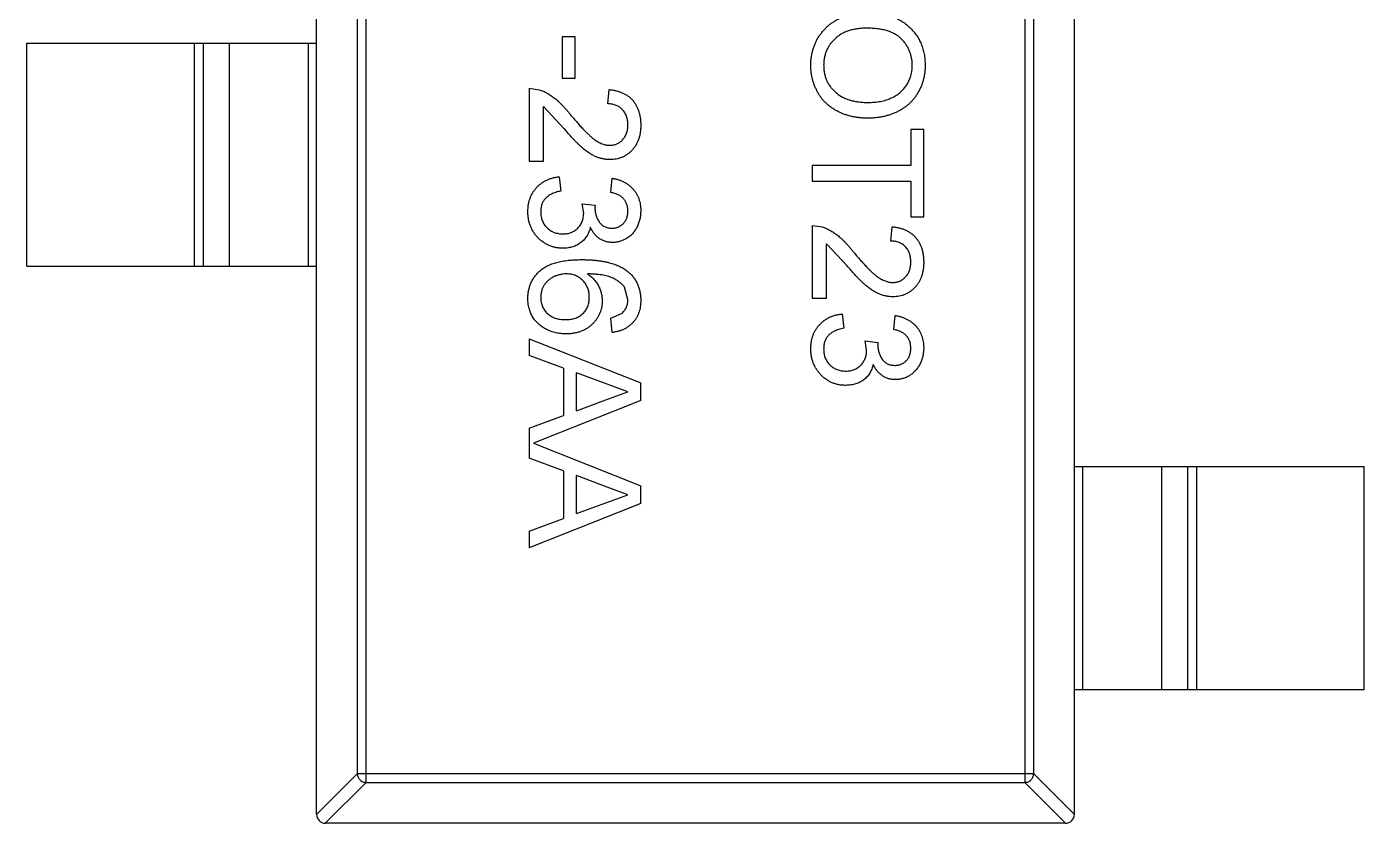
# Model space of a CAD drawing. Header units: inches. Extents: x -190 to 160, y -110 to 38.
# Drawn here: x 51.919 to 54.919, y -41.122 to -39.335 of the extents above; entities that cross this region are included whole.
import ezdxf

# ---------------------------------------------------------------- set-up
doc = ezdxf.new("R2010")
doc.units = ezdxf.units.IN
doc.header["$LTSCALE"] = 1.21
doc.header["$MEASUREMENT"] = 0
doc.layers.get('0').update_dxf_attribs({"linetype": 'CONTINUOUS'})

msp = doc.modelspace()

# ---------------------------------------------------------------- linework, layer by layer
at = {"color": 7, "linetype": 'Continuous'}
for p, q in [((52.5686, -41.1018), (52.5686, -38.1418)), ((54.2686, -41.1018), (54.2686, -38.1418)), ((52.6798, -41.0304), (52.6798, -38.2132)), ((54.1575, -38.2132), (54.1575, -41.0304)), ((52.6601, -38.2329), (52.6601, -41.0107)), ((54.1772, -41.0107), (54.1772, -38.2329)), ((53.1196, -39.3574), (53.1196, -39.4504)), ((53.1484, -39.3574), (53.1196, -39.3574)), ((53.1484, -39.4504), (53.1484, -39.3574)), ((51.9186, -39.8718), (51.9186, -39.3718)), ((51.9186, -39.3718), (52.5686, -39.3718)), ((52.2948, -39.8718), (52.2948, -39.3718)), ((52.3146, -39.3718), (52.3146, -39.8718)), ((52.3726, -39.3718), (52.3726, -39.8718)), ((52.5508, -39.8718), (52.5508, -39.3718)), ((53.0458, -39.4728), (53.0458, -39.6363)), ((53.0458, -39.4728), (53.0681, -39.4762)), ((53.1196, -39.4504), (53.1484, -39.4504)), ((53.2221, -39.5081), (53.2253, -39.476)), ((53.0779, -39.6363), (53.0779, -39.514)), ((53.1243, -39.5637), (53.0779, -39.514)), ((53.9016, -39.5658), (53.9016, -39.6459)), ((53.9305, -39.5658), (53.9016, -39.5658)), ((53.9305, -39.7613), (53.9305, -39.5658)), ((53.0458, -39.6363), (53.0779, -39.6363)), ((53.6805, -39.6459), (53.6805, -39.6811)), ((53.9016, -39.6459), (53.6805, -39.6459)), ((53.1132, -39.6715), (53.1164, -39.7036)), ((53.2285, -39.7068), (53.2317, -39.6747)), ((53.6805, -39.6811), (53.9016, -39.6811)), ((53.9016, -39.6811), (53.9016, -39.7613)), ((53.1644, -39.7321), (53.1933, -39.7354)), ((53.1678, -39.7529), (53.1644, -39.7321)), ((53.1933, -39.7354), (53.1929, -39.74)), ((53.9016, -39.7613), (53.9305, -39.7613)), ((53.6805, -39.7805), (53.6805, -39.944)), ((53.6805, -39.7805), (53.7027, -39.7839)), ((53.8567, -39.8158), (53.8599, -39.7837)), ((53.7125, -39.944), (53.7125, -39.8217)), ((53.7589, -39.8714), (53.7125, -39.8217)), ((51.9186, -39.8718), (52.5686, -39.8718)), ((53.267, -39.9466), (53.2596, -39.9193)), ((53.6805, -39.944), (53.7125, -39.944)), ((53.2285, -39.9888), (53.2542, -39.9773)), ((53.2317, -40.0209), (53.2285, -39.9888)), ((53.7478, -39.9792), (53.751, -40.0113)), ((53.8632, -40.0145), (53.8664, -39.9824)), ((53.0458, -40.0348), (53.0458, -40.0722)), ((53.0458, -40.0348), (53.2958, -40.134)), ((53.7991, -40.0398), (53.8279, -40.0431)), ((53.8025, -40.0606), (53.7991, -40.0398)), ((53.8279, -40.0431), (53.8275, -40.0477)), ((53.1228, -40.1006), (53.0458, -40.0722)), ((53.1228, -40.1006), (53.1228, -40.2072)), ((53.1516, -40.1966), (53.1516, -40.1112)), ((53.2208, -40.1368), (53.1516, -40.1112)), ((53.267, -40.1539), (53.2208, -40.1368)), ((53.2958, -40.1738), (53.2958, -40.134)), ((53.2173, -40.1723), (53.267, -40.1539)), ((53.2958, -40.1738), (53.0553, -40.2693)), ((53.1516, -40.1966), (53.2173, -40.1723)), ((53.0458, -40.2356), (53.1228, -40.2072)), ((53.0458, -40.2356), (53.0458, -40.3029)), ((53.0553, -40.2693), (53.2958, -40.3648)), ((53.1228, -40.3314), (53.0458, -40.3029)), ((53.1228, -40.3314), (53.1228, -40.438)), ((53.1516, -40.4273), (53.1516, -40.342)), ((53.2208, -40.3676), (53.1516, -40.342)), ((54.2686, -40.3218), (54.9186, -40.3218)), ((54.2864, -40.3218), (54.2864, -40.8218)), ((54.4647, -40.8218), (54.4647, -40.3218)), ((54.5227, -40.8218), (54.5227, -40.3218)), ((54.5425, -40.3218), (54.5425, -40.8218)), ((54.9186, -40.8218), (54.9186, -40.3218)), ((53.267, -40.3847), (53.2208, -40.3676)), ((53.2958, -40.4046), (53.2958, -40.3648)), ((53.2958, -40.4046), (53.0458, -40.5038)), ((53.1516, -40.4273), (53.2173, -40.4031)), ((53.2173, -40.4031), (53.267, -40.3847)), ((53.0458, -40.4664), (53.1228, -40.438)), ((53.0458, -40.4664), (53.0458, -40.5038)), ((54.2686, -40.8218), (54.9186, -40.8218)), ((52.5686, -41.1021), (52.6601, -41.0107)), ((52.6798, -41.0304), (52.5883, -41.1218)), ((54.1772, -41.0107), (52.6601, -41.0107)), ((52.6798, -41.0304), (54.1575, -41.0304)), ((54.2489, -41.1218), (54.1575, -41.0304)), ((54.1772, -41.0107), (54.2686, -41.1021)), ((54.2486, -41.1218), (52.5886, -41.1218))]:
    msp.add_line(p, q, dxfattribs=at)
for centre, start, end in [((52.5886, -41.1018), 180, 270), ((54.2486, -41.1018), 270, 0)]:
    msp.add_arc(centre, 0.02, start, end, dxfattribs=at)
for points, knots in [([(53.6773, -39.4215), (53.6773, -39.4187), (53.6774, -39.413), (53.6782, -39.4046), (53.6795, -39.3964), (53.6814, -39.3884), (53.6838, -39.3807), (53.6867, -39.3732), (53.6901, -39.3659), (53.694, -39.3589), (53.6984, -39.3522), (53.7033, -39.346), (53.7085, -39.3401), (53.7141, -39.3347), (53.72, -39.3296), (53.7264, -39.325), (53.7332, -39.3208), (53.7403, -39.3171), (53.7476, -39.3137), (53.7551, -39.3109), (53.7627, -39.3084), (53.7704, -39.3064), (53.7782, -39.3049), (53.7861, -39.3038), (53.7941, -39.303), (53.7994, -39.303), (53.8022, -39.3029)], [0, 0, 0, 0, 0.044697, 0.088534, 0.131409, 0.173814, 0.215715, 0.257247, 0.298848, 0.340604, 0.382029, 0.42297, 0.463632, 0.504048, 0.544591, 0.584964, 0.626265, 0.667979, 0.709943, 0.751382, 0.792619, 0.833948, 0.875008, 0.916446, 0.957907, 1, 1, 1, 1]), ([(53.8022, -39.3029), (53.8072, -39.303), (53.8169, -39.3032), (53.8312, -39.3048), (53.8445, -39.3073), (53.8571, -39.311), (53.8688, -39.3157), (53.8797, -39.3213), (53.8897, -39.3282), (53.8989, -39.3359), (53.907, -39.3445), (53.9142, -39.3537), (53.9202, -39.3636), (53.9252, -39.374), (53.929, -39.3851), (53.9317, -39.3968), (53.9334, -39.409), (53.9336, -39.4174), (53.9337, -39.4217)], [0, 0, 0, 0, 0.075226, 0.146575, 0.2145, 0.27953, 0.342403, 0.403496, 0.463762, 0.523864, 0.583252, 0.641302, 0.698898, 0.756295, 0.814628, 0.874325, 0.935783, 1, 1, 1, 1]), ([(53.8018, -39.3382), (53.7981, -39.3383), (53.7911, -39.3384), (53.7808, -39.3396), (53.7712, -39.3414), (53.762, -39.3439), (53.7535, -39.3473), (53.7456, -39.3514), (53.7383, -39.3562), (53.7316, -39.3617), (53.7256, -39.3678), (53.7204, -39.3744), (53.716, -39.3813), (53.7124, -39.3886), (53.7095, -39.3962), (53.7076, -39.4043), (53.7063, -39.4127), (53.7062, -39.4185), (53.7061, -39.4214)], [0, 0, 0, 0, 0.075964, 0.148125, 0.217201, 0.2833, 0.347202, 0.4093, 0.470426, 0.531588, 0.591739, 0.650258, 0.707303, 0.764208, 0.821148, 0.879119, 0.938423, 1, 1, 1, 1]), ([(53.9048, -39.4219), (53.9048, -39.4191), (53.9047, -39.4135), (53.9034, -39.4054), (53.9016, -39.3975), (53.899, -39.3899), (53.8957, -39.3827), (53.8915, -39.3757), (53.8867, -39.3691), (53.8811, -39.3627), (53.8747, -39.3568), (53.8672, -39.3518), (53.8587, -39.3476), (53.8492, -39.3441), (53.8387, -39.3414), (53.8273, -39.3396), (53.8148, -39.3384), (53.8062, -39.3383), (53.8018, -39.3382)], [0, 0, 0, 0, 0.055943, 0.110382, 0.164048, 0.216759, 0.269601, 0.323009, 0.377581, 0.433449, 0.490922, 0.550625, 0.613117, 0.679861, 0.751358, 0.828261, 0.910795, 1, 1, 1, 1]), ([(53.8051, -39.5401), (53.802, -39.5401), (53.7958, -39.54), (53.7868, -39.5393), (53.7779, -39.538), (53.7694, -39.5364), (53.7611, -39.5342), (53.753, -39.5317), (53.7451, -39.5285), (53.7376, -39.525), (53.7304, -39.521), (53.7236, -39.5166), (53.7173, -39.5118), (53.7114, -39.5066), (53.706, -39.501), (53.701, -39.495), (53.6965, -39.4886), (53.6924, -39.4818), (53.6889, -39.4747), (53.6858, -39.4675), (53.6831, -39.4602), (53.681, -39.4527), (53.6793, -39.4451), (53.6781, -39.4374), (53.6774, -39.4295), (53.6773, -39.4242), (53.6773, -39.4215)], [0, 0, 0, 0, 0.04756, 0.093962, 0.139112, 0.183626, 0.227457, 0.270703, 0.313611, 0.35626, 0.398366, 0.439557, 0.480045, 0.519888, 0.559658, 0.599421, 0.639208, 0.679668, 0.72002, 0.759859, 0.79956, 0.839199, 0.878956, 0.918794, 0.959083, 1, 1, 1, 1]), ([(53.7061, -39.4214), (53.7062, -39.4244), (53.7063, -39.4302), (53.7075, -39.4387), (53.7096, -39.4469), (53.7124, -39.4546), (53.7161, -39.4619), (53.7205, -39.4689), (53.7259, -39.4754), (53.7319, -39.4815), (53.7387, -39.487), (53.7462, -39.4919), (53.7544, -39.4958), (53.7633, -39.4992), (53.7729, -39.5017), (53.7831, -39.5036), (53.794, -39.5047), (53.8015, -39.5048), (53.8053, -39.5049)], [0, 0, 0, 0, 0.061055, 0.119545, 0.176806, 0.232956, 0.288583, 0.344667, 0.401662, 0.46054, 0.520477, 0.581213, 0.643431, 0.707961, 0.775371, 0.846414, 0.921152, 1, 1, 1, 1]), ([(53.9337, -39.4217), (53.9336, -39.4245), (53.9335, -39.4301), (53.9328, -39.4384), (53.9314, -39.4465), (53.9297, -39.4543), (53.9273, -39.462), (53.9246, -39.4694), (53.9211, -39.4766), (53.9173, -39.4836), (53.913, -39.4903), (53.9083, -39.4966), (53.9032, -39.5025), (53.8977, -39.508), (53.8917, -39.513), (53.8854, -39.5177), (53.8787, -39.5219), (53.8715, -39.5257), (53.8641, -39.5291), (53.8564, -39.532), (53.8484, -39.5345), (53.8402, -39.5366), (53.8318, -39.5381), (53.8231, -39.5393), (53.8142, -39.54), (53.8081, -39.5401), (53.8051, -39.5401)], [0, 0, 0, 0, 0.043099, 0.085587, 0.126908, 0.167967, 0.20845, 0.249025, 0.289281, 0.33001, 0.370598, 0.410466, 0.450033, 0.489688, 0.529116, 0.569037, 0.609703, 0.650759, 0.692509, 0.734219, 0.776707, 0.819552, 0.863351, 0.907839, 0.953334, 1, 1, 1, 1]), ([(53.8053, -39.5049), (53.8078, -39.5048), (53.8126, -39.5048), (53.8198, -39.5042), (53.8267, -39.5035), (53.8334, -39.5025), (53.8398, -39.501), (53.8461, -39.4993), (53.852, -39.4972), (53.8577, -39.4949), (53.8632, -39.4922), (53.8683, -39.4893), (53.8731, -39.486), (53.8777, -39.4825), (53.8818, -39.4786), (53.8857, -39.4745), (53.8893, -39.4701), (53.8925, -39.4654), (53.8954, -39.4605), (53.8979, -39.4554), (53.9001, -39.4502), (53.9018, -39.4448), (53.9031, -39.4393), (53.9042, -39.4336), (53.9047, -39.4278), (53.9048, -39.4239), (53.9048, -39.4219)], [0, 0, 0, 0, 0.050852, 0.099752, 0.147438, 0.194086, 0.239171, 0.28334, 0.326577, 0.368936, 0.410572, 0.451051, 0.490877, 0.530044, 0.568937, 0.607578, 0.64642, 0.685679, 0.724799, 0.763513, 0.802173, 0.84074, 0.879649, 0.919071, 0.959098, 1, 1, 1, 1]), ([(53.0681, -39.4762), (53.071, -39.4772), (53.077, -39.4794), (53.0856, -39.4838), (53.0941, -39.4889), (53.1011, -39.4939), (53.1067, -39.4985), (53.111, -39.5024), (53.1155, -39.5066), (53.12, -39.5113), (53.1247, -39.5163), (53.1295, -39.5218), (53.1344, -39.5276), (53.1377, -39.5317), (53.1393, -39.5338)], [0, 0, 0, 0, 0.100388, 0.204407, 0.310686, 0.422157, 0.480685, 0.543238, 0.6095, 0.679555, 0.753841, 0.831641, 0.913813, 1, 1, 1, 1]), ([(53.2253, -39.476), (53.2281, -39.4763), (53.2336, -39.477), (53.2414, -39.4786), (53.2488, -39.4808), (53.2556, -39.4835), (53.2619, -39.4868), (53.2678, -39.4906), (53.2731, -39.4951), (53.2779, -39.5), (53.2821, -39.5054), (53.2858, -39.5114), (53.2889, -39.5178), (53.2915, -39.5246), (53.2934, -39.5318), (53.2948, -39.5395), (53.2957, -39.5477), (53.2958, -39.5533), (53.2958, -39.5561)], [0, 0, 0, 0, 0.070675, 0.137493, 0.201473, 0.262869, 0.32255, 0.380737, 0.43822, 0.495487, 0.553484, 0.611346, 0.670644, 0.731587, 0.794183, 0.859445, 0.928208, 1, 1, 1, 1]), ([(53.267, -39.5554), (53.267, -39.5537), (53.2669, -39.5503), (53.2663, -39.5453), (53.2654, -39.5406), (53.2641, -39.5362), (53.2624, -39.532), (53.2603, -39.5281), (53.258, -39.5244), (53.2551, -39.5211), (53.252, -39.518), (53.2486, -39.5154), (53.2449, -39.5132), (53.2409, -39.5113), (53.2366, -39.5099), (53.232, -39.5088), (53.2272, -39.5082), (53.2238, -39.5081), (53.2221, -39.5081)], [0, 0, 0, 0, 0.070696, 0.138358, 0.20337, 0.2657, 0.327256, 0.386512, 0.445858, 0.505173, 0.56378, 0.622343, 0.680824, 0.739795, 0.800801, 0.864239, 0.930631, 1, 1, 1, 1]), ([(53.1393, -39.5338), (53.1421, -39.537), (53.1473, -39.5432), (53.155, -39.552), (53.1622, -39.56), (53.1689, -39.5671), (53.1752, -39.5733), (53.181, -39.5788), (53.1862, -39.5835), (53.1911, -39.5874), (53.1957, -39.5906), (53.2002, -39.5934), (53.2047, -39.5957), (53.2091, -39.5977), (53.2135, -39.5992), (53.2179, -39.6002), (53.2222, -39.6009), (53.2251, -39.601), (53.2265, -39.601)], [0, 0, 0, 0, 0.11141, 0.214526, 0.309417, 0.396087, 0.474284, 0.544374, 0.60642, 0.660582, 0.709794, 0.756451, 0.800767, 0.843168, 0.884295, 0.923885, 0.962359, 1, 1, 1, 1]), ([(53.2268, -39.6331), (53.2244, -39.633), (53.2194, -39.6329), (53.212, -39.6318), (53.2047, -39.6299), (53.1973, -39.6275), (53.19, -39.6242), (53.1825, -39.6199), (53.1748, -39.6147), (53.1683, -39.6097), (53.1628, -39.605), (53.1583, -39.6009), (53.1535, -39.5961), (53.1483, -39.5908), (53.1428, -39.5848), (53.1369, -39.5783), (53.1307, -39.5712), (53.1265, -39.5663), (53.1243, -39.5637)], [0, 0, 0, 0, 0.057945, 0.116018, 0.174826, 0.234683, 0.296827, 0.364061, 0.436192, 0.51426, 0.556976, 0.604856, 0.657675, 0.715751, 0.77884, 0.847501, 0.921228, 1, 1, 1, 1]), ([(53.2265, -39.601), (53.2279, -39.601), (53.2307, -39.6009), (53.2347, -39.6003), (53.2386, -39.5994), (53.2423, -39.5979), (53.2458, -39.5962), (53.2492, -39.5939), (53.2524, -39.5914), (53.2553, -39.5884), (53.2581, -39.5852), (53.2604, -39.5816), (53.2625, -39.5779), (53.2642, -39.5739), (53.2654, -39.5696), (53.2663, -39.5651), (53.2669, -39.5603), (53.267, -39.5571), (53.267, -39.5554)], [0, 0, 0, 0, 0.061762, 0.121174, 0.179421, 0.236843, 0.294322, 0.353191, 0.412721, 0.474522, 0.537057, 0.599591, 0.662367, 0.725246, 0.790316, 0.857724, 0.927232, 1, 1, 1, 1]), ([(53.2958, -39.5561), (53.2958, -39.559), (53.2957, -39.5647), (53.2947, -39.5729), (53.2932, -39.5806), (53.291, -39.5879), (53.2882, -39.5948), (53.2848, -39.6011), (53.2808, -39.607), (53.2761, -39.6124), (53.271, -39.6172), (53.2656, -39.6215), (53.2599, -39.625), (53.2539, -39.6281), (53.2475, -39.6303), (53.2409, -39.6319), (53.234, -39.6329), (53.2292, -39.633), (53.2268, -39.6331)], [0, 0, 0, 0, 0.074712, 0.145539, 0.213339, 0.278615, 0.342094, 0.40389, 0.465063, 0.526577, 0.587328, 0.64638, 0.704345, 0.761672, 0.819418, 0.878039, 0.937796, 1, 1, 1, 1]), ([(53.0426, -39.7493), (53.0427, -39.7467), (53.0428, -39.7415), (53.0438, -39.734), (53.0452, -39.7267), (53.0475, -39.7198), (53.0502, -39.7133), (53.0536, -39.7071), (53.0576, -39.7012), (53.0622, -39.6957), (53.0673, -39.6907), (53.0727, -39.6862), (53.0786, -39.6824), (53.0848, -39.679), (53.0914, -39.6762), (53.0983, -39.6741), (53.1056, -39.6724), (53.1106, -39.6718), (53.1132, -39.6715)], [0, 0, 0, 0, 0.067794, 0.133464, 0.196934, 0.258481, 0.319787, 0.380431, 0.44099, 0.502867, 0.564806, 0.625526, 0.685604, 0.746041, 0.807347, 0.869717, 0.93379, 1, 1, 1, 1]), ([(53.2317, -39.6747), (53.2342, -39.6752), (53.2391, -39.6762), (53.2461, -39.6782), (53.2527, -39.6807), (53.2588, -39.6836), (53.2646, -39.6869), (53.2699, -39.6907), (53.2747, -39.6949), (53.2791, -39.6995), (53.2831, -39.7045), (53.2865, -39.7098), (53.2894, -39.7154), (53.2917, -39.7214), (53.2936, -39.7276), (53.2949, -39.7341), (53.2957, -39.7409), (53.2958, -39.7455), (53.2958, -39.7479)], [0, 0, 0, 0, 0.071036, 0.139343, 0.204958, 0.268332, 0.330129, 0.390664, 0.450861, 0.510587, 0.570374, 0.629455, 0.687994, 0.747581, 0.807839, 0.870034, 0.93381, 1, 1, 1, 1]), ([(53.1164, -39.7036), (53.1144, -39.704), (53.1107, -39.7048), (53.1054, -39.7064), (53.1004, -39.7081), (53.096, -39.7102), (53.0918, -39.7122), (53.0881, -39.7146), (53.0849, -39.7172), (53.082, -39.7199), (53.0795, -39.7229), (53.0773, -39.7261), (53.0755, -39.7296), (53.0741, -39.7333), (53.0729, -39.7373), (53.0721, -39.7414), (53.0716, -39.7459), (53.0715, -39.7489), (53.0715, -39.7505)], [0, 0, 0, 0, 0.082566, 0.15976, 0.233155, 0.301356, 0.365752, 0.426437, 0.484185, 0.539549, 0.593156, 0.647048, 0.701446, 0.757, 0.81384, 0.873058, 0.934963, 1, 1, 1, 1]), ([(53.267, -39.7489), (53.2669, -39.7462), (53.2667, -39.741), (53.2648, -39.7336), (53.2618, -39.7269), (53.2583, -39.7219), (53.2549, -39.7183), (53.252, -39.7159), (53.2488, -39.7138), (53.2453, -39.7119), (53.2416, -39.7102), (53.2375, -39.7088), (53.2331, -39.7076), (53.2301, -39.7071), (53.2285, -39.7068)], [0, 0, 0, 0, 0.127797, 0.246795, 0.362284, 0.477652, 0.536237, 0.59559, 0.656344, 0.719085, 0.784349, 0.852876, 0.924551, 1, 1, 1, 1]), ([(53.1211, -39.8318), (53.1184, -39.8317), (53.1131, -39.8316), (53.1053, -39.8305), (53.0979, -39.8286), (53.0907, -39.826), (53.0838, -39.8228), (53.0773, -39.8187), (53.0712, -39.8139), (53.0653, -39.8085), (53.06, -39.8025), (53.0554, -39.7961), (53.0514, -39.7892), (53.0482, -39.782), (53.0457, -39.7744), (53.0439, -39.7664), (53.0428, -39.758), (53.0427, -39.7522), (53.0426, -39.7493)], [0, 0, 0, 0, 0.063503, 0.124805, 0.18492, 0.244376, 0.303775, 0.364133, 0.425376, 0.488388, 0.551743, 0.61386, 0.67564, 0.737737, 0.800417, 0.864658, 0.930985, 1, 1, 1, 1]), ([(53.1929, -39.74), (53.193, -39.743), (53.1933, -39.7488), (53.1951, -39.7572), (53.198, -39.7652), (53.2014, -39.7714), (53.2047, -39.7759), (53.2076, -39.7788), (53.2107, -39.7814), (53.2143, -39.7834), (53.218, -39.785), (53.2222, -39.7861), (53.2266, -39.7868), (53.2297, -39.7869), (53.2312, -39.7869)], [0, 0, 0, 0, 0.129789, 0.254605, 0.378435, 0.50292, 0.565018, 0.624848, 0.683448, 0.742765, 0.802757, 0.86522, 0.930779, 1, 1, 1, 1]), ([(53.2312, -39.7869), (53.2325, -39.7869), (53.235, -39.7868), (53.2386, -39.7863), (53.2421, -39.7855), (53.2454, -39.7843), (53.2485, -39.7828), (53.2515, -39.7809), (53.2543, -39.7788), (53.2569, -39.7763), (53.2593, -39.7736), (53.2613, -39.7706), (53.2631, -39.7675), (53.2645, -39.7641), (53.2656, -39.7606), (53.2664, -39.7568), (53.2669, -39.7529), (53.267, -39.7502), (53.267, -39.7489)], [0, 0, 0, 0, 0.065093, 0.127304, 0.188122, 0.247131, 0.306077, 0.365678, 0.426103, 0.487841, 0.550317, 0.611805, 0.672737, 0.734883, 0.79768, 0.862475, 0.929775, 1, 1, 1, 1]), ([(53.2958, -39.7479), (53.2957, -39.7511), (53.2955, -39.7575), (53.2939, -39.767), (53.2912, -39.776), (53.2874, -39.7845), (53.2828, -39.7924), (53.2773, -39.7994), (53.271, -39.8054), (53.2639, -39.8102), (53.2564, -39.8141), (53.2486, -39.8169), (53.2405, -39.8187), (53.235, -39.8189), (53.2323, -39.819)], [0, 0, 0, 0, 0.092054, 0.181008, 0.26913, 0.357137, 0.443549, 0.526433, 0.607453, 0.688385, 0.767854, 0.845531, 0.922529, 1, 1, 1, 1]), ([(53.0715, -39.7505), (53.0715, -39.7523), (53.0716, -39.7558), (53.0723, -39.761), (53.0734, -39.766), (53.075, -39.7706), (53.077, -39.7749), (53.0795, -39.779), (53.0824, -39.7828), (53.0858, -39.7863), (53.0895, -39.7895), (53.0934, -39.7922), (53.0975, -39.7945), (53.1018, -39.7965), (53.1064, -39.7979), (53.1112, -39.799), (53.1162, -39.7996), (53.1196, -39.7997), (53.1213, -39.7997)], [0, 0, 0, 0, 0.069461, 0.135658, 0.19962, 0.261651, 0.322053, 0.38234, 0.443223, 0.50493, 0.56682, 0.6276, 0.687476, 0.747351, 0.808174, 0.870133, 0.933721, 1, 1, 1, 1]), ([(53.1213, -39.7997), (53.123, -39.7997), (53.1262, -39.7996), (53.131, -39.799), (53.1355, -39.798), (53.1398, -39.7965), (53.1438, -39.7946), (53.1477, -39.7924), (53.1513, -39.7897), (53.1547, -39.7866), (53.1578, -39.7832), (53.1605, -39.7795), (53.1628, -39.7756), (53.1646, -39.7715), (53.1661, -39.7672), (53.1671, -39.7626), (53.1677, -39.7578), (53.1678, -39.7545), (53.1678, -39.7529)], [0, 0, 0, 0, 0.067051, 0.13118, 0.193722, 0.254499, 0.314763, 0.375117, 0.436023, 0.498297, 0.560571, 0.621619, 0.681973, 0.742853, 0.804272, 0.867473, 0.932273, 1, 1, 1, 1]), ([(53.1827, -39.7849), (53.1823, -39.7867), (53.1814, -39.7902), (53.1795, -39.7952), (53.1774, -39.8), (53.1749, -39.8045), (53.1721, -39.8086), (53.1689, -39.8125), (53.1653, -39.8161), (53.1615, -39.8193), (53.1573, -39.8223), (53.1529, -39.8248), (53.1482, -39.827), (53.1433, -39.8288), (53.1381, -39.8301), (53.1326, -39.8311), (53.1269, -39.8317), (53.123, -39.8318), (53.1211, -39.8318)], [0, 0, 0, 0, 0.065828, 0.128938, 0.190858, 0.251186, 0.310974, 0.37005, 0.429672, 0.489507, 0.549975, 0.610075, 0.670915, 0.732909, 0.796711, 0.861825, 0.929892, 1, 1, 1, 1]), ([(53.2323, -39.819), (53.2297, -39.8189), (53.2246, -39.8186), (53.2171, -39.817), (53.21, -39.8142), (53.2033, -39.8105), (53.197, -39.8056), (53.1915, -39.7997), (53.1866, -39.7928), (53.184, -39.7875), (53.1827, -39.7849)], [0, 0, 0, 0, 0.121951, 0.240787, 0.35855, 0.479066, 0.601519, 0.727551, 0.859932, 1, 1, 1, 1]), ([(53.7027, -39.7839), (53.7056, -39.7849), (53.7116, -39.7871), (53.7202, -39.7915), (53.7287, -39.7966), (53.7357, -39.8016), (53.7413, -39.8062), (53.7456, -39.8101), (53.7501, -39.8143), (53.7546, -39.819), (53.7593, -39.824), (53.7642, -39.8295), (53.7691, -39.8353), (53.7723, -39.8394), (53.774, -39.8415)], [0, 0, 0, 0, 0.100388, 0.204407, 0.310686, 0.422157, 0.480685, 0.543238, 0.6095, 0.679555, 0.753841, 0.831641, 0.913813, 1, 1, 1, 1]), ([(53.8599, -39.7837), (53.8627, -39.784), (53.8682, -39.7847), (53.876, -39.7863), (53.8834, -39.7885), (53.8902, -39.7912), (53.8966, -39.7945), (53.9024, -39.7983), (53.9077, -39.8028), (53.9125, -39.8077), (53.9167, -39.8131), (53.9204, -39.8191), (53.9235, -39.8254), (53.9261, -39.8323), (53.928, -39.8395), (53.9294, -39.8472), (53.9303, -39.8554), (53.9304, -39.861), (53.9305, -39.8638)], [0, 0, 0, 0, 0.070675, 0.137493, 0.201473, 0.262869, 0.32255, 0.380737, 0.43822, 0.495487, 0.553484, 0.611346, 0.670644, 0.731587, 0.794183, 0.859445, 0.928208, 1, 1, 1, 1]), ([(53.9016, -39.8631), (53.9016, -39.8614), (53.9015, -39.858), (53.9009, -39.853), (53.9001, -39.8483), (53.8987, -39.8439), (53.8971, -39.8397), (53.895, -39.8358), (53.8926, -39.8321), (53.8898, -39.8287), (53.8866, -39.8257), (53.8832, -39.823), (53.8795, -39.8208), (53.8755, -39.819), (53.8712, -39.8176), (53.8667, -39.8165), (53.8618, -39.8159), (53.8584, -39.8158), (53.8567, -39.8158)], [0, 0, 0, 0, 0.070696, 0.138358, 0.20337, 0.2657, 0.327256, 0.386512, 0.445858, 0.505173, 0.56378, 0.622343, 0.680824, 0.739795, 0.800801, 0.864239, 0.930631, 1, 1, 1, 1]), ([(53.0426, -39.9451), (53.0427, -39.9419), (53.0429, -39.9357), (53.0442, -39.9266), (53.0464, -39.918), (53.0495, -39.9099), (53.0534, -39.9021), (53.0583, -39.8948), (53.064, -39.888), (53.0706, -39.8816), (53.0782, -39.8759), (53.087, -39.8709), (53.0969, -39.8667), (53.1079, -39.8633), (53.1201, -39.8607), (53.1334, -39.8588), (53.1478, -39.8577), (53.1577, -39.8575), (53.1629, -39.8574)], [0, 0, 0, 0, 0.056157, 0.110133, 0.162537, 0.213912, 0.265146, 0.31651, 0.369179, 0.423123, 0.479276, 0.538691, 0.601978, 0.670125, 0.74365, 0.82281, 0.908261, 1, 1, 1, 1]), ([(53.1629, -39.8574), (53.1658, -39.8574), (53.1716, -39.8575), (53.1801, -39.8579), (53.1884, -39.8583), (53.1963, -39.8591), (53.2039, -39.86), (53.2112, -39.8612), (53.2182, -39.8626), (53.2249, -39.8642), (53.2313, -39.866), (53.2374, -39.868), (53.2432, -39.8702), (53.2486, -39.8727), (53.2538, -39.8753), (53.2586, -39.8782), (53.2632, -39.8813), (53.266, -39.8836), (53.2674, -39.8847)], [0, 0, 0, 0, 0.080034, 0.157854, 0.232564, 0.304731, 0.374384, 0.441663, 0.506048, 0.568692, 0.628715, 0.687238, 0.743227, 0.797567, 0.850239, 0.901629, 0.951067, 1, 1, 1, 1]), ([(53.774, -39.8415), (53.7767, -39.8447), (53.7819, -39.8509), (53.7896, -39.8597), (53.7968, -39.8677), (53.8036, -39.8748), (53.8098, -39.881), (53.8156, -39.8865), (53.8208, -39.8912), (53.8257, -39.8951), (53.8303, -39.8983), (53.8348, -39.9011), (53.8393, -39.9034), (53.8438, -39.9053), (53.8482, -39.9069), (53.8525, -39.9079), (53.8569, -39.9086), (53.8597, -39.9087), (53.8611, -39.9087)], [0, 0, 0, 0, 0.11141, 0.214526, 0.309417, 0.396087, 0.474284, 0.544374, 0.60642, 0.660582, 0.709794, 0.756451, 0.800767, 0.843168, 0.884295, 0.923885, 0.962359, 1, 1, 1, 1]), ([(53.8611, -39.9087), (53.8626, -39.9087), (53.8653, -39.9086), (53.8693, -39.908), (53.8732, -39.9071), (53.8769, -39.9056), (53.8805, -39.9039), (53.8838, -39.9016), (53.887, -39.8991), (53.8899, -39.8961), (53.8927, -39.8929), (53.895, -39.8893), (53.8971, -39.8856), (53.8988, -39.8815), (53.9, -39.8773), (53.9009, -39.8728), (53.9015, -39.868), (53.9016, -39.8648), (53.9016, -39.8631)], [0, 0, 0, 0, 0.061762, 0.121174, 0.179421, 0.236843, 0.294322, 0.353191, 0.412721, 0.474522, 0.537057, 0.599591, 0.662367, 0.725246, 0.790316, 0.857724, 0.927232, 1, 1, 1, 1]), ([(53.9305, -39.8638), (53.9304, -39.8667), (53.9303, -39.8724), (53.9293, -39.8806), (53.9278, -39.8883), (53.9256, -39.8956), (53.9228, -39.9024), (53.9194, -39.9088), (53.9154, -39.9147), (53.9107, -39.9201), (53.9056, -39.9249), (53.9002, -39.9292), (53.8945, -39.9327), (53.8885, -39.9357), (53.8821, -39.938), (53.8755, -39.9396), (53.8686, -39.9406), (53.8639, -39.9407), (53.8615, -39.9408)], [0, 0, 0, 0, 0.074712, 0.145539, 0.213339, 0.278615, 0.342094, 0.40389, 0.465063, 0.526577, 0.587328, 0.64638, 0.704345, 0.761672, 0.819418, 0.878039, 0.937796, 1, 1, 1, 1]), ([(53.1288, -39.8895), (53.1263, -39.8896), (53.1213, -39.8897), (53.1139, -39.8911), (53.1067, -39.8933), (53.0997, -39.8963), (53.0933, -39.9001), (53.0876, -39.9045), (53.0826, -39.9096), (53.0785, -39.9152), (53.0754, -39.9214), (53.0731, -39.9281), (53.0717, -39.9352), (53.0716, -39.9401), (53.0715, -39.9426)], [0, 0, 0, 0, 0.086177, 0.171222, 0.257573, 0.34515, 0.431508, 0.513644, 0.593539, 0.672806, 0.752058, 0.831493, 0.913823, 1, 1, 1, 1]), ([(53.1805, -39.9414), (53.1804, -39.9396), (53.1804, -39.9361), (53.1796, -39.931), (53.1785, -39.926), (53.177, -39.9213), (53.175, -39.9168), (53.1725, -39.9125), (53.1696, -39.9084), (53.1663, -39.9045), (53.1626, -39.901), (53.1586, -39.8979), (53.1543, -39.8953), (53.1498, -39.8931), (53.1449, -39.8915), (53.1398, -39.8903), (53.1344, -39.8896), (53.1307, -39.8895), (53.1288, -39.8895)], [0, 0, 0, 0, 0.064812, 0.127718, 0.189086, 0.249562, 0.309738, 0.370215, 0.431085, 0.493911, 0.55657, 0.617553, 0.678119, 0.739063, 0.801665, 0.864956, 0.93089, 1, 1, 1, 1]), ([(53.1764, -39.8895), (53.179, -39.8914), (53.1842, -39.8951), (53.191, -39.9016), (53.1968, -39.9087), (53.2013, -39.9165), (53.2049, -39.9246), (53.2075, -39.933), (53.209, -39.9415), (53.2092, -39.9473), (53.2093, -39.9502)], [0, 0, 0, 0, 0.13549, 0.265229, 0.390778, 0.51542, 0.638317, 0.759642, 0.878902, 1, 1, 1, 1]), ([(53.2596, -39.9193), (53.2579, -39.9172), (53.2543, -39.913), (53.2477, -39.9074), (53.2401, -39.9024), (53.233, -39.8987), (53.2266, -39.8961), (53.2211, -39.8944), (53.215, -39.8929), (53.2084, -39.8918), (53.2012, -39.8908), (53.1934, -39.8901), (53.1851, -39.8896), (53.1793, -39.8895), (53.1764, -39.8895)], [0, 0, 0, 0, 0.088609, 0.181893, 0.280787, 0.38702, 0.444107, 0.506454, 0.574396, 0.647656, 0.726426, 0.811458, 0.90278, 1, 1, 1, 1]), ([(53.2674, -39.8847), (53.2697, -39.8867), (53.2742, -39.8907), (53.28, -39.8975), (53.2849, -39.9047), (53.2889, -39.9126), (53.292, -39.9209), (53.2943, -39.9297), (53.2956, -39.9391), (53.2958, -39.9455), (53.2958, -39.9487)], [0, 0, 0, 0, 0.125625, 0.247619, 0.368528, 0.488104, 0.609878, 0.735382, 0.864448, 1, 1, 1, 1]), ([(53.8615, -39.9408), (53.859, -39.9407), (53.854, -39.9406), (53.8466, -39.9395), (53.8393, -39.9376), (53.832, -39.9352), (53.8246, -39.9319), (53.8171, -39.9276), (53.8094, -39.9224), (53.8029, -39.9174), (53.7974, -39.9127), (53.7929, -39.9085), (53.7881, -39.9037), (53.7829, -39.8985), (53.7774, -39.8925), (53.7715, -39.886), (53.7653, -39.8789), (53.7611, -39.874), (53.7589, -39.8714)], [0, 0, 0, 0, 0.057945, 0.116018, 0.174826, 0.234683, 0.296827, 0.364061, 0.436192, 0.51426, 0.556976, 0.604856, 0.657675, 0.715751, 0.77884, 0.847501, 0.921228, 1, 1, 1, 1]), ([(53.1282, -40.0241), (53.1243, -40.024), (53.1167, -40.0237), (53.1055, -40.0218), (53.0946, -40.0186), (53.0861, -40.0148), (53.0795, -40.0113), (53.0749, -40.0083), (53.0706, -40.0051), (53.0665, -40.0018), (53.0628, -39.9981), (53.0593, -39.9942), (53.0562, -39.9901), (53.0533, -39.9857), (53.0509, -39.9812), (53.0487, -39.9765), (53.0468, -39.9716), (53.0453, -39.9666), (53.0441, -39.9614), (53.0432, -39.9561), (53.0427, -39.9506), (53.0427, -39.9469), (53.0426, -39.9451)], [0, 0, 0, 0, 0.088899, 0.17544, 0.261633, 0.34801, 0.390819, 0.432814, 0.473776, 0.514166, 0.554107, 0.594121, 0.63362, 0.673585, 0.71348, 0.75336, 0.792891, 0.833007, 0.873643, 0.914893, 0.95695, 1, 1, 1, 1]), ([(53.0715, -39.9426), (53.0715, -39.9444), (53.0716, -39.9479), (53.0724, -39.953), (53.0735, -39.9579), (53.0751, -39.9625), (53.0773, -39.9668), (53.0799, -39.9709), (53.0829, -39.9748), (53.0864, -39.9784), (53.0903, -39.9816), (53.0946, -39.9844), (53.0992, -39.9868), (53.1042, -39.9887), (53.1094, -39.9902), (53.1151, -39.9913), (53.121, -39.9919), (53.1251, -39.992), (53.1272, -39.992)], [0, 0, 0, 0, 0.063965, 0.124854, 0.184383, 0.242748, 0.2999, 0.357059, 0.415719, 0.475258, 0.535508, 0.596291, 0.657728, 0.721052, 0.786261, 0.853834, 0.925318, 1, 1, 1, 1]), ([(53.1272, -39.992), (53.1292, -39.992), (53.1331, -39.992), (53.1388, -39.9913), (53.1442, -39.9903), (53.1493, -39.9887), (53.154, -39.9868), (53.1584, -39.9845), (53.1625, -39.9817), (53.1662, -39.9785), (53.1696, -39.9749), (53.1725, -39.9711), (53.175, -39.9669), (53.177, -39.9624), (53.1786, -39.9576), (53.1796, -39.9524), (53.1804, -39.947), (53.1804, -39.9433), (53.1805, -39.9414)], [0, 0, 0, 0, 0.072229, 0.141252, 0.207439, 0.270245, 0.331238, 0.391254, 0.450152, 0.509008, 0.567734, 0.625726, 0.683708, 0.742407, 0.803094, 0.865865, 0.931379, 1, 1, 1, 1]), ([(53.2093, -39.9502), (53.2092, -39.9527), (53.2091, -39.9577), (53.208, -39.965), (53.2062, -39.972), (53.2038, -39.9787), (53.2005, -39.9851), (53.1967, -39.9913), (53.192, -39.9971), (53.1867, -40.0026), (53.1809, -40.0076), (53.1746, -40.0121), (53.1679, -40.0158), (53.1607, -40.0188), (53.1532, -40.0212), (53.1452, -40.0229), (53.1368, -40.0239), (53.1311, -40.024), (53.1282, -40.0241)], [0, 0, 0, 0, 0.061347, 0.121203, 0.179863, 0.238152, 0.296252, 0.35519, 0.415676, 0.478379, 0.541524, 0.603977, 0.666513, 0.729491, 0.79371, 0.859736, 0.928449, 1, 1, 1, 1]), ([(53.2958, -39.9487), (53.2958, -39.9512), (53.2957, -39.956), (53.2949, -39.963), (53.2935, -39.9697), (53.2917, -39.976), (53.2893, -39.982), (53.2864, -39.9877), (53.2829, -39.993), (53.2789, -39.998), (53.2744, -40.0025), (53.2695, -40.0066), (53.2642, -40.0102), (53.2585, -40.0134), (53.2524, -40.016), (53.2459, -40.0182), (53.239, -40.0198), (53.2342, -40.0205), (53.2317, -40.0209)], [0, 0, 0, 0, 0.068499, 0.134572, 0.198208, 0.259784, 0.319951, 0.379508, 0.438814, 0.498497, 0.558182, 0.617438, 0.677522, 0.737959, 0.80033, 0.86409, 0.930622, 1, 1, 1, 1]), ([(53.2542, -39.9773), (53.2552, -39.9762), (53.2572, -39.9742), (53.2598, -39.9708), (53.2621, -39.9672), (53.2639, -39.9634), (53.2653, -39.9595), (53.2663, -39.9554), (53.2669, -39.951), (53.267, -39.9481), (53.267, -39.9466)], [0, 0, 0, 0, 0.128545, 0.252818, 0.375212, 0.497113, 0.618546, 0.742222, 0.869458, 1, 1, 1, 1]), ([(53.6773, -40.057), (53.6773, -40.0544), (53.6774, -40.0492), (53.6784, -40.0416), (53.6799, -40.0344), (53.6821, -40.0275), (53.6848, -40.021), (53.6882, -40.0148), (53.6922, -40.0089), (53.6968, -40.0034), (53.7019, -39.9984), (53.7074, -39.9939), (53.7132, -39.9901), (53.7194, -39.9867), (53.726, -39.9839), (53.7329, -39.9818), (53.7402, -39.9801), (53.7452, -39.9795), (53.7478, -39.9792)], [0, 0, 0, 0, 0.067794, 0.133464, 0.196934, 0.258481, 0.319787, 0.380431, 0.44099, 0.502867, 0.564806, 0.625526, 0.685604, 0.746041, 0.807347, 0.869717, 0.93379, 1, 1, 1, 1]), ([(53.8664, -39.9824), (53.8688, -39.9829), (53.8737, -39.9839), (53.8807, -39.9859), (53.8873, -39.9884), (53.8934, -39.9913), (53.8992, -39.9946), (53.9045, -39.9984), (53.9093, -40.0026), (53.9138, -40.0072), (53.9177, -40.0122), (53.9211, -40.0175), (53.924, -40.0231), (53.9263, -40.029), (53.9282, -40.0353), (53.9295, -40.0418), (53.9303, -40.0486), (53.9304, -40.0532), (53.9305, -40.0555)], [0, 0, 0, 0, 0.071036, 0.139343, 0.204958, 0.268332, 0.330129, 0.390664, 0.450861, 0.510587, 0.570374, 0.629455, 0.687994, 0.747581, 0.807839, 0.870034, 0.93381, 1, 1, 1, 1]), ([(53.751, -40.0113), (53.749, -40.0117), (53.7453, -40.0125), (53.74, -40.0141), (53.735, -40.0158), (53.7306, -40.0179), (53.7264, -40.0199), (53.7228, -40.0223), (53.7195, -40.0249), (53.7166, -40.0276), (53.7141, -40.0306), (53.7119, -40.0338), (53.7101, -40.0373), (53.7087, -40.041), (53.7075, -40.045), (53.7067, -40.0491), (53.7062, -40.0536), (53.7061, -40.0566), (53.7061, -40.0582)], [0, 0, 0, 0, 0.082566, 0.15976, 0.233155, 0.301356, 0.365752, 0.426437, 0.484185, 0.539549, 0.593156, 0.647048, 0.701446, 0.757, 0.81384, 0.873058, 0.934963, 1, 1, 1, 1]), ([(53.9016, -40.0565), (53.9015, -40.0539), (53.9013, -40.0487), (53.8994, -40.0413), (53.8964, -40.0345), (53.8929, -40.0296), (53.8895, -40.026), (53.8866, -40.0236), (53.8834, -40.0215), (53.88, -40.0196), (53.8762, -40.0179), (53.8721, -40.0164), (53.8677, -40.0153), (53.8647, -40.0148), (53.8632, -40.0145)], [0, 0, 0, 0, 0.127797, 0.246795, 0.362284, 0.477652, 0.536237, 0.59559, 0.656344, 0.719085, 0.784349, 0.852876, 0.924551, 1, 1, 1, 1]), ([(53.8275, -40.0477), (53.8277, -40.0507), (53.8279, -40.0565), (53.8297, -40.0649), (53.8326, -40.0729), (53.836, -40.0791), (53.8393, -40.0836), (53.8422, -40.0865), (53.8453, -40.0891), (53.8489, -40.0911), (53.8526, -40.0927), (53.8568, -40.0938), (53.8612, -40.0945), (53.8643, -40.0946), (53.8659, -40.0946)], [0, 0, 0, 0, 0.129789, 0.254605, 0.378435, 0.50292, 0.565018, 0.624848, 0.683448, 0.742765, 0.802757, 0.86522, 0.930779, 1, 1, 1, 1]), ([(53.7557, -40.1395), (53.753, -40.1394), (53.7477, -40.1393), (53.7399, -40.1382), (53.7325, -40.1363), (53.7253, -40.1337), (53.7185, -40.1305), (53.712, -40.1264), (53.7058, -40.1216), (53.6999, -40.1162), (53.6946, -40.1102), (53.69, -40.1038), (53.686, -40.0969), (53.6828, -40.0897), (53.6803, -40.0821), (53.6785, -40.0741), (53.6774, -40.0657), (53.6773, -40.0599), (53.6773, -40.057)], [0, 0, 0, 0, 0.063503, 0.124805, 0.18492, 0.244376, 0.303775, 0.364133, 0.425376, 0.488388, 0.551743, 0.61386, 0.67564, 0.737737, 0.800417, 0.864658, 0.930985, 1, 1, 1, 1]), ([(53.7061, -40.0582), (53.7061, -40.06), (53.7062, -40.0635), (53.7069, -40.0687), (53.708, -40.0737), (53.7096, -40.0783), (53.7116, -40.0826), (53.7141, -40.0867), (53.717, -40.0905), (53.7204, -40.094), (53.7241, -40.0971), (53.728, -40.0999), (53.7321, -40.1022), (53.7364, -40.1042), (53.741, -40.1056), (53.7458, -40.1067), (53.7508, -40.1073), (53.7542, -40.1074), (53.7559, -40.1074)], [0, 0, 0, 0, 0.069461, 0.135658, 0.19962, 0.261651, 0.322053, 0.38234, 0.443223, 0.50493, 0.56682, 0.6276, 0.687476, 0.747351, 0.808174, 0.870133, 0.933721, 1, 1, 1, 1]), ([(53.7559, -40.1074), (53.7576, -40.1074), (53.7608, -40.1073), (53.7656, -40.1067), (53.7701, -40.1057), (53.7744, -40.1042), (53.7785, -40.1023), (53.7823, -40.1001), (53.786, -40.0973), (53.7893, -40.0943), (53.7924, -40.0909), (53.7951, -40.0872), (53.7974, -40.0833), (53.7992, -40.0792), (53.8007, -40.0749), (53.8017, -40.0703), (53.8023, -40.0655), (53.8024, -40.0622), (53.8025, -40.0606)], [0, 0, 0, 0, 0.067051, 0.13118, 0.193722, 0.254499, 0.314763, 0.375117, 0.436023, 0.498297, 0.560571, 0.621619, 0.681973, 0.742853, 0.804272, 0.867473, 0.932273, 1, 1, 1, 1]), ([(53.8659, -40.0946), (53.8671, -40.0946), (53.8696, -40.0945), (53.8733, -40.094), (53.8767, -40.0932), (53.88, -40.092), (53.8831, -40.0905), (53.8861, -40.0886), (53.8889, -40.0865), (53.8915, -40.084), (53.8939, -40.0813), (53.8959, -40.0783), (53.8977, -40.0751), (53.8991, -40.0718), (53.9002, -40.0682), (53.901, -40.0645), (53.9015, -40.0606), (53.9016, -40.0579), (53.9016, -40.0565)], [0, 0, 0, 0, 0.065093, 0.127304, 0.188122, 0.247131, 0.306077, 0.365678, 0.426103, 0.487841, 0.550317, 0.611805, 0.672737, 0.734883, 0.79768, 0.862475, 0.929775, 1, 1, 1, 1]), ([(53.9305, -40.0555), (53.9304, -40.0588), (53.9301, -40.0652), (53.9285, -40.0746), (53.9258, -40.0837), (53.922, -40.0922), (53.9174, -40.1001), (53.9119, -40.1071), (53.9056, -40.1131), (53.8985, -40.1179), (53.891, -40.1218), (53.8832, -40.1246), (53.8751, -40.1263), (53.8697, -40.1266), (53.8669, -40.1267)], [0, 0, 0, 0, 0.092054, 0.181008, 0.26913, 0.357137, 0.443549, 0.526433, 0.607453, 0.688385, 0.767854, 0.845531, 0.922529, 1, 1, 1, 1]), ([(53.8173, -40.0926), (53.8169, -40.0944), (53.816, -40.0979), (53.8141, -40.1029), (53.812, -40.1077), (53.8096, -40.1122), (53.8067, -40.1163), (53.8035, -40.1202), (53.7999, -40.1238), (53.7961, -40.127), (53.7919, -40.13), (53.7875, -40.1325), (53.7828, -40.1346), (53.7779, -40.1365), (53.7727, -40.1378), (53.7672, -40.1387), (53.7615, -40.1394), (53.7577, -40.1394), (53.7557, -40.1395)], [0, 0, 0, 0, 0.065828, 0.128938, 0.190858, 0.251186, 0.310974, 0.37005, 0.429672, 0.489507, 0.549975, 0.610075, 0.670915, 0.732909, 0.796711, 0.861825, 0.929892, 1, 1, 1, 1]), ([(53.8669, -40.1267), (53.8643, -40.1266), (53.8592, -40.1263), (53.8517, -40.1247), (53.8446, -40.1219), (53.8379, -40.1182), (53.8317, -40.1133), (53.8261, -40.1074), (53.8212, -40.1004), (53.8186, -40.0952), (53.8173, -40.0926)], [0, 0, 0, 0, 0.121951, 0.240787, 0.35855, 0.479066, 0.601519, 0.727551, 0.859932, 1, 1, 1, 1]), ([(52.6601, -41.0107), (52.6601, -41.0132), (52.6613, -41.0183), (52.6657, -41.0248), (52.6721, -41.0292), (52.6772, -41.0303), (52.6798, -41.0304)], [0, 0, 0, 0, 0.249032, 0.5, 0.750968, 1, 1, 1, 1]), ([(54.1575, -41.0304), (54.16, -41.0303), (54.1651, -41.0292), (54.1716, -41.0248), (54.176, -41.0183), (54.1771, -41.0132), (54.1772, -41.0107)], [0, 0, 0, 0, 0.249032, 0.5, 0.750968, 1, 1, 1, 1])]:
    msp.add_open_spline(points, degree=3, knots=knots, dxfattribs=at)

doc.saveas('drawing.dxf')
